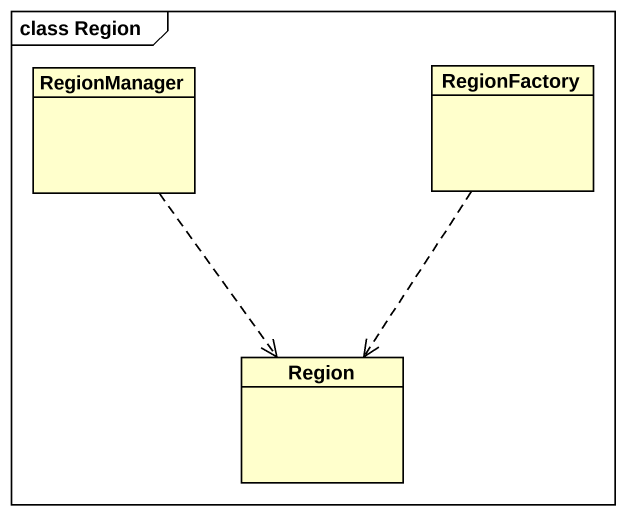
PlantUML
@startuml
mainframe class Region
hide circle
hide empty members
class RegionManager
class RegionFactory
class Region
RegionManager ..> Region
RegionFactory ..> Region
@enduml
